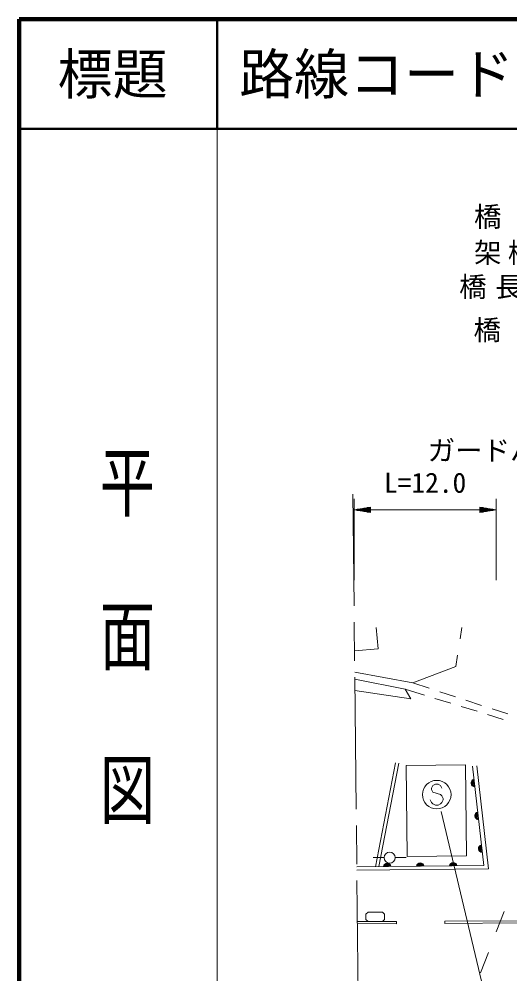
# Model space of a CAD drawing. Units: millimetres, scale not verified. Extents: x 40000 to 680000, y 20000 to 380000.
# Drawn here: x 40000 to 84612, y 293121 to 380000 of the extents above; entities that cross this region are included whole.
import ezdxf
from ezdxf.enums import TextEntityAlignment as Align

# ---------------------------------------------------------------- set-up
doc = ezdxf.new("R2010")
doc.units = ezdxf.units.MM
doc.header["$LTSCALE"] = 1000
doc.linetypes.add('CHAIN', pattern=[18.5, 12, -1.5, 3.5, -1.5])
for name, color, linetype, lineweight in [('M-BGD', 7, 'Continuous', 13), ('M-BMK', 2, 'CHAIN', 13), ('M-STR-HTXT', 7, 'Continuous', 13), ('M-STR-STR1', 1, 'Continuous', 13), ('M-STR-STRC', 7, 'Continuous', 13), ('M-STR-STRD', 7, 'Continuous', 13), ('M-TTL', 2, 'Continuous', 140), ('M-TTL-BAND', 7, 'Continuous', 13), ('M-TTL-LINE', 7, 'Continuous', 50)]:
    doc.layers.add(name, color=color, linetype=linetype, lineweight=lineweight)
doc.layers.add('M-TTL-TXT', color=7, linetype='Continuous')
doc.styles.add('@ＭＳ ゴシック', font='')
doc.styles.add('ＭＳ ゴシック', font='')
doc.styles.get('@ＭＳ ゴシック').set_extended_font_data('@MS Gothic')
doc.styles.get('ＭＳ ゴシック').set_extended_font_data('MS Gothic')

msp = doc.modelspace()

# ---------------------------------------------------------------- linework, layer by layer
at = {"layer": 'M-BGD'}
for p, q in [((72629, 322686), (72471, 324630)), ((80091, 323610), (80257, 324653)), ((70490, 322513), (72629, 322686)), ((79689, 321085), (79855, 322128)), ((75099, 319024), (76844, 318487)), ((75792, 319603), (77286, 319113)), ((77800, 318193), (79234, 317752)), ((78236, 318802), (79661, 318335)), ((80612, 318024), (82037, 317557)), ((80190, 317458), (81624, 317017)), ((82988, 317246), (84413, 316779)), ((82579, 316723), (84013, 316282)), ((72390, 302855), (74209, 312341)), ((72705, 302879), (74508, 312284)), ((81606, 312059), (82674, 302693)), ((73181, 303699), (72181, 303698)), ((74181, 303706), (75181, 303720)), ((82674, 302693), (70695, 302556)), ((71524, 298080), (71525, 298563)), ((71723, 297894), (71524, 298080)), ((71726, 298748), (71525, 298563)), ((73028, 298744), (71726, 298748)), ((73025, 297890), (73226, 298075)), ((73028, 298744), (73227, 298558)), ((73226, 298075), (73227, 298558)), ((73025, 297890), (71723, 297894))]:
    msp.add_line(p, q, dxfattribs=at)
for points in [[(70510, 320591), (75792, 319603), (79689, 321085)], [(70517, 319951), (75099, 319024), (75612, 318158), (70528, 318902)], [(81207, 312013), (82236, 302988), (70691, 302856)]]:
    msp.add_lwpolyline(points, dxfattribs=at)
msp.add_lwpolyline([(75287, 303795), (75198, 312078), (80574, 312136), (80663, 303853)], close=True, dxfattribs=at)
msp.add_circle((73681, 303699), 500, dxfattribs=at)
for centre, radius, start, end in [((81435, 310487), 354, 105.30545, 267.71062), ((81435, 310487), 283, 107.52948, 265.48659), ((81435, 310487), 212, 111.27581, 261.74026), ((81435, 310487), 142, 118.98754, 254.02853), ((81435, 310487), 100, 129.3052, 243.71087), ((81435, 310487), 100, 129.3052, 243.71087), ((81775, 307507), 354, 105.30545, 267.71062), ((81775, 307507), 283, 107.52948, 265.48659), ((81775, 307507), 212, 111.27581, 261.74026), ((81775, 307507), 142, 118.98754, 254.02853), ((81775, 307507), 100, 129.3052, 243.71087), ((81775, 307507), 100, 129.3052, 243.71087), ((82115, 304526), 354, 105.30545, 267.71062), ((82115, 304526), 283, 107.52948, 265.48659), ((82115, 304526), 212, 111.27581, 261.74026), ((82115, 304526), 142, 118.98754, 254.02853), ((82115, 304526), 100, 129.3052, 243.71087), ((82115, 304526), 100, 129.3052, 243.71087), ((76464, 302868), 354, 9.44971, 171.85488), ((79464, 302902), 354, 9.44971, 171.85488), ((73465, 302834), 354, 9.44971, 171.85488), ((73465, 302834), 283, 11.67375, 169.63085), ((73465, 302834), 212, 15.42007, 165.88452), ((73465, 302834), 142, 23.1318, 158.17279), ((73465, 302834), 100, 33.44946, 147.85513), ((73465, 302834), 100, 33.44946, 147.85513), ((76464, 302868), 283, 11.67375, 169.63085), ((76464, 302868), 212, 15.42007, 165.88452), ((76464, 302868), 142, 23.1318, 158.17279), ((76464, 302868), 100, 33.44946, 147.85513), ((76464, 302868), 100, 33.44946, 147.85513), ((79464, 302902), 283, 11.67375, 169.63085), ((79464, 302902), 212, 15.42007, 165.88452), ((79464, 302902), 142, 23.1318, 158.17279), ((79464, 302902), 100, 33.44946, 147.85513), ((79464, 302902), 100, 33.44946, 147.85513)]:
    msp.add_arc(centre, radius, start, end, dxfattribs=at)
at = {"layer": 'M-BMK'}
msp.add_line((70838, 289620), (70339, 336768), dxfattribs=at)
at = {"layer": 'M-STR-HTXT'}
for p, q in [((70443, 328935), (70443, 336350)), ((83374, 328935), (83374, 336350)), ((70443, 335350), (71943, 335600)), ((71943, 335400), (70743, 335400)), ((71043, 335450), (71943, 335450)), ((71943, 335500), (71343, 335500)), ((71643, 335550), (71943, 335550)), ((71943, 335100), (71943, 335600)), ((83374, 335350), (81874, 335600)), ((81874, 335600), (81874, 335100)), ((82174, 335550), (81874, 335550)), ((81874, 335500), (82474, 335500)), ((82774, 335450), (81874, 335450)), ((81874, 335400), (83074, 335400)), ((70443, 335350), (71943, 335100)), ((70443, 335350), (71943, 335350)), ((71943, 335300), (70743, 335300)), ((71043, 335250), (71943, 335250)), ((71943, 335200), (71343, 335200)), ((71643, 335150), (71943, 335150)), ((71943, 335350), (81874, 335350)), ((83374, 335350), (81874, 335100)), ((83374, 335350), (81874, 335350)), ((81874, 335300), (83074, 335300)), ((82774, 335250), (81874, 335250)), ((81874, 335200), (82474, 335200)), ((82174, 335150), (81874, 335150))]:
    msp.add_line(p, q, dxfattribs=at)
at = {"layer": 'M-STR-STR1'}
for p, q in [((83379, 296947), (84096, 298814)), ((81946, 293212), (82663, 295079))]:
    msp.add_line(p, q, dxfattribs=at)
at = {"layer": 'M-STR-STRC'}
for p, q in [((77607, 310258), (77488, 310022)), ((77843, 310376), (77607, 310258)), ((78079, 310376), (77843, 310376)), ((78316, 310258), (78079, 310376)), ((78434, 310022), (78316, 310258)), ((77488, 310022), (77488, 309904)), ((77488, 309904), (77607, 309667)), ((77607, 309667), (78316, 309431)), ((78316, 309431), (78434, 309313)), ((78434, 309313), (78552, 309076)), ((77488, 308722), (77370, 308958)), ((77607, 308604), (77488, 308722)), ((77843, 308485), (77607, 308604)), ((78079, 308485), (77843, 308485)), ((78316, 308604), (78079, 308485)), ((78434, 308722), (78316, 308604)), ((78552, 308958), (78434, 308722)), ((78552, 309076), (78552, 308958)), ((78364, 307884), (83330, 286989))]:
    msp.add_line(p, q, dxfattribs=at)
msp.add_circle((77961, 309431), 1300, dxfattribs=at)
at = {"layer": 'M-STR-STRD'}
for p, q in [((70748, 297697), (74295, 297686)), ((70749, 297897), (74296, 297886)), ((74296, 297886), (74295, 297686)), ((78684, 297920), (85572, 297960)), ((78684, 297920), (78685, 297720)), ((78685, 297720), (85574, 297760))]:
    msp.add_line(p, q, dxfattribs=at)
at = {"layer": 'M-TTL'}
for p, q in [((40000, 380000), (40000, 20000)), ((680000, 380000), (40000, 380000))]:
    msp.add_line(p, q, dxfattribs=at)
at = {"layer": 'M-TTL-BAND'}
msp.add_line((58000, 370000), (58000, 20000), dxfattribs=at)
at = {"layer": 'M-TTL-LINE'}
for p, q in [((58000, 380000), (58000, 370000)), ((40000, 370000), (680000, 370000))]:
    msp.add_line(p, q, dxfattribs=at)

# ---------------------------------------------------------------- texts
at = {"layer": 'M-STR-HTXT', "style": 'ＭＳ ゴシック'}
for s, p in [('ガードパイプ', (84633, 339287)), ('L=12.0', (76908, 336350))]:
    msp.add_text(s, height=1833, dxfattribs=at).set_placement(p, align=Align.BOTTOM_CENTER)
at = {"layer": 'M-STR-HTXT', "char_height": 1832, "attachment_point": 7, "style": 'ＭＳ ゴシック'}
for s, insert in [('\\T1.2;橋\u3000\u3000名\u3000鳴滝橋', (81353, 360906)), ('\\T1.23;架橋年月\u3000昭和62年3月', (81353, 357633)), ('\\T1.31;橋長・幅員\u3000L=15.0(W=32.8)', (80000, 354234)), ('\\T1.24;橋\u3000\u3000種\u3000PC\\~橋', (81308, 350597))]:
    msp.add_mtext(s, dxfattribs=dict(at, insert=insert))
at = {"layer": 'M-TTL-BAND', "style": '@ＭＳ ゴシック', "width": 1.4}
msp.add_text('平  面  図', height=3666, rotation=270, dxfattribs=at).set_placement((49777, 306475), align=Align.MIDDLE_RIGHT)
at = {"layer": 'M-TTL-TXT', "style": 'ＭＳ ゴシック'}
msp.add_text('標題', height=3666, dxfattribs=at).set_placement((48500, 375000), align=Align.MIDDLE_CENTER)
msp.add_text('路線コード', height=3666, dxfattribs=at).set_placement((60000, 375000), align=Align.MIDDLE_LEFT)

doc.saveas('drawing.dxf')
